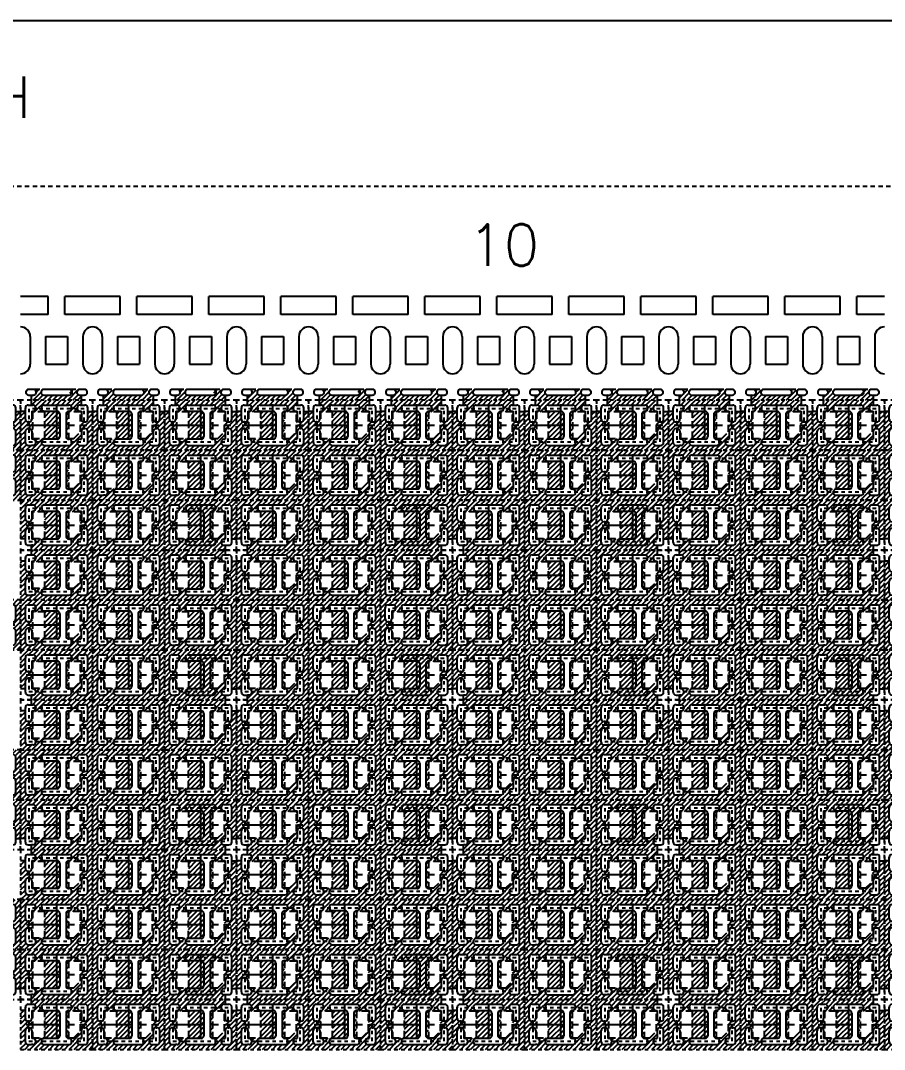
# Model space of a CAD drawing. Extents: x -1061 to -782, y -21 to 162.
# Drawn here: x -1039.32 to -1014.27, y 116.24 to 146.06 of the extents above; entities that cross this region are included whole.
import ezdxf

# ---------------------------------------------------------------- set-up
doc = ezdxf.new("R2010")
doc.units = 0
doc.header["$LTSCALE"] = 0.5
for name, pattern in [('CENTER', [2, 1.25, -0.25, 0.25, -0.25]), ('HIDDEN', [0.375, 0.25, -0.125]), ('HIDDEN2', [0.1875, 0.125, -0.0625])]:
    doc.linetypes.add(name, pattern=pattern)
for name, color, linetype in [('B', 5, 'Continuous'), ('C', 1, 'CENTER'), ('H', 4, 'HIDDEN'), ('hatch', 7, 'CENTER'), ('HATCH O-L', 7, 'HIDDEN2'), ('HITACHI', 40, 'HIDDEN'), ('NOTES', 7, 'Continuous'), ('PACKAGE OL', 51, 'HIDDEN2'), ('圖', 7, 'Continuous')]:
    doc.layers.add(name, color=color, linetype=linetype)
doc.styles.get("Standard").update_dxf_attribs({"font": 'ROMANS.SHX'})

# ---------------------------------------------------------------- blocks, each defined once
blk = doc.blocks.new('DFN1006-2L HOR BAR')
at = {"layer": 'hatch'}
h = blk.add_hatch(dxfattribs=at)
h.set_pattern_fill('ANSI31', color=256, scale=0.02)
h.set_pattern_definition([(45, (24.7912, 6.36839), (-0.04490128, 0.04490128), [])])
edge = h.paths.add_edge_path()
edge.add_line((1.042, -0.292), (0.913, -0.292))
edge.add_arc((0.877, -0.327), 0.05, -8.6269, 44.427, ccw=False)
edge.add_arc((0.877, -0.342), 0.05, -90, 8.6269, ccw=False)
edge.add_line((0.877, -0.392), (0.427, -0.392))
edge.add_arc((0.427, -0.342), 0.05, 171.3731, 270, ccw=False)
edge.add_arc((0.427, -0.327), 0.05, 135.573, 188.6269, ccw=False)
edge.add_line((0.392, -0.292), (0.263, -0.292))
edge.add_arc((0.227, -0.327), 0.05, -90, 44.427, ccw=False)
edge.add_line((0.227, -0.377), (0.2, -0.377))
edge.add_line((0.2, -0.377), (0.2, -0.477))
edge.add_line((0.2, -0.477), (1.105, -0.477))
edge.add_line((1.105, -0.477), (1.105, -0.392))
edge.add_line((1.105, -0.392), (1.077, -0.392))
edge.add_arc((1.077, -0.342), 0.05, 171.3731, 270, ccw=False)
edge.add_arc((1.077, -0.327), 0.05, 135.573, 188.6269, ccw=False)
at = {"layer": 'B'}
for p, q in [((0.5, 1.401), (0, 1.401)), ((0.5, 1.077), (0.5, 1.401)), ((1.305, 1.401), (0.805, 1.401)), ((0.805, 1.077), (0.805, 1.401)), ((0.5, 1.077), (0, 1.077)), ((1.305, 1.077), (0.805, 1.077)), ((0.175, 0.676), (0.175, 0.176)), ((0.452, 0.676), (0.852, 0.676)), ((0.452, 0.676), (0.452, 0.176)), ((0.852, 0.676), (0.852, 0.176)), ((1.13, 0.676), (1.13, 0.176)), ((0.452, 0.176), (0.852, 0.176)), ((0.1, -0.327), (0.1, -0.327)), ((0.277, -0.327), (0.277, -0.327)), ((0.377, -0.327), (0.377, -0.327)), ((1.027, -0.327), (1.027, -0.327))]:
    blk.add_line(p, q, dxfattribs=at)
for points in [[(0.152, -0.277), (0.227, -0.277, -0.414214), (0.277, -0.327), (0.277, -0.342, -0.414214), (0.227, -0.392), (0.152, -0.392, -0.414214), (0.102, -0.342), (0.102, -0.327, -0.414214)], [(0.877, -0.277, -0.414214), (0.927, -0.327), (0.927, -0.327), (0.927, -0.342, -0.414214), (0.877, -0.392), (0.427, -0.392, -0.414214), (0.377, -0.342), (0.377, -0.327, -0.414214), (0.427, -0.277)]]:
    blk.add_lwpolyline(points, format="xyb", close=True, dxfattribs=at)
blk.add_lwpolyline([(1.152, -0.277, -0.414214), (1.202, -0.327), (1.202, -0.342, -0.414214), (1.152, -0.392), (1.077, -0.392, -0.414214), (1.027, -0.342), (1.027, -0.327, -0.414214), (1.077, -0.277), (1.155, -0.277)], format="xyb", dxfattribs=at)
for centre, start, end in [((0, 0.676), 0, 90), ((1.305, 0.676), 90, 180), ((0, 0.176), 270, 0), ((1.305, 0.176), 180, 270)]:
    blk.add_arc(centre, 0.175, start, end, dxfattribs=at)
at = {"layer": 'H'}
for p, q in [((0.227, -0.277), (0.427, -0.277)), ((0.877, -0.277), (1.077, -0.277)), ((1.205, -0.327), (1.205, -0.327)), ((0.2, -0.479), (0.2, -0.392)), ((1.105, -0.479), (1.105, -0.392))]:
    blk.add_line(p, q, dxfattribs=at)
blk = doc.blocks.new('DFN1006-2L PACKAGE')
at = {"layer": 'hatch'}
h = blk.add_hatch(dxfattribs=at)
h.set_pattern_fill('ANSI31', color=256, scale=0.02)
h.set_pattern_definition([(45, (528.53349, -41.65396), (-0.0449012806, 0.0449012806), [])])
h.paths.add_polyline_path([(1.205, 0.102), (-0.1, 0.102), (-0.1, -0.803), (1.205, -0.803)])
h.paths.add_polyline_path([(0.037, -0.411), (0.053, -0.411, -0.414214), (0.103, -0.461), (0.103, -0.605), (0.127, -0.605, -0.414214), (0.177, -0.655), (0.177, -0.666, -0.414214), (0.127, -0.716), (0.1, -0.716), (0.037, -0.716, -0.414214), (-0.013, -0.666), (-0.013, -0.461, -0.414214)], flags=16)
h.paths.add_polyline_path([(-0.013, -0.241), (-0.013, -0.036, -0.414214), (0.037, 0.014), (0.127, 0.014, -0.414214), (0.177, -0.036), (0.177, -0.047, -0.414214), (0.127, -0.097), (0.103, -0.097), (0.103, -0.241, -0.414214), (0.053, -0.291), (0.037, -0.291, -0.414214)], flags=16)
h.paths.add_polyline_path([(0.117, -0.111), (0.337, -0.111), (0.337, -0.591), (0.117, -0.591)], flags=16)
h.paths.add_polyline_path([(0.327, -0.605), (0.561, -0.605, 0.414214), (0.611, -0.555), (0.611, -0.147, 0.414214), (0.561, -0.097), (0.327, -0.097, -0.414214), (0.277, -0.047), (0.277, -0.036, -0.414214), (0.327, 0.014), (0.777, 0.014, -0.414214), (0.827, -0.036), (0.827, -0.047, -0.414214), (0.777, -0.097), (0.774, -0.097, 0.414214), (0.724, -0.147), (0.724, -0.555, 0.423299), (0.776, -0.605, -0.423025), (0.827, -0.655), (0.827, -0.666, -0.414214), (0.777, -0.716), (0.327, -0.716, -0.414214), (0.277, -0.666), (0.277, -0.655, -0.414214)], flags=16)
h.paths.add_polyline_path([(0.767, -0.111), (0.987, -0.111), (0.987, -0.471), (0.867, -0.591), (0.767, -0.591)], flags=16)
h.paths.add_polyline_path([(0.977, -0.605), (1.001, -0.605), (1.001, -0.461, -0.414214), (1.051, -0.411), (1.067, -0.411, -0.414214), (1.117, -0.461), (1.117, -0.666, -0.414214), (1.067, -0.716), (1.005, -0.716), (0.977, -0.716, -0.414214), (0.927, -0.666), (0.927, -0.655, -0.414214)], flags=16)
h.paths.add_polyline_path([(0.927, -0.047), (0.927, -0.036, -0.414214), (0.977, 0.014), (1.067, 0.014, -0.414214), (1.117, -0.036), (1.117, -0.241, -0.414214), (1.067, -0.291), (1.051, -0.291, -0.414214), (1.001, -0.241), (1.001, -0.097), (0.977, -0.097, -0.414214)], flags=16)
at = {"layer": 'B'}
for p, q in [((0.037, 0.014), (0.127, 0.014)), ((0.327, 0.014), (0.777, 0.014)), ((0.977, 0.014), (1.067, 0.014)), ((-0.013, -0.241), (-0.013, -0.036)), ((-0.013, -0.036), (-0.013, -0.05)), ((0.103, -0.097), (0.103, -0.241)), ((0.103, -0.097), (0.127, -0.097)), ((0.177, -0.036), (0.177, -0.047)), ((0.277, -0.036), (0.277, -0.047)), ((0.327, -0.097), (0.561, -0.097)), ((0.611, -0.147), (0.611, -0.555)), ((0.724, -0.147), (0.724, -0.555)), ((0.774, -0.097), (0.777, -0.097)), ((0.827, -0.036), (0.827, -0.047)), ((0.927, -0.036), (0.927, -0.047)), ((0.977, -0.097), (1.001, -0.097)), ((1.001, -0.097), (1.001, -0.241)), ((1.117, -0.241), (1.117, -0.036)), ((0.053, -0.291), (0.037, -0.291)), ((0.052, -0.291), (0.052, -0.291)), ((1.051, -0.291), (1.067, -0.291)), ((1.052, -0.291), (1.052, -0.291)), ((-0.013, -0.666), (-0.013, -0.461)), ((0.053, -0.411), (0.037, -0.411)), ((0.052, -0.411), (0.052, -0.411)), ((0.103, -0.461), (0.103, -0.605)), ((1.001, -0.461), (1.001, -0.605)), ((1.051, -0.411), (1.067, -0.411)), ((1.052, -0.411), (1.052, -0.411)), ((1.117, -0.666), (1.117, -0.461)), ((0.037, -0.716), (0.1, -0.716)), ((0.127, -0.716), (0.1, -0.716)), ((0.127, -0.605), (0.103, -0.605)), ((0.177, -0.655), (0.177, -0.666)), ((0.277, -0.655), (0.277, -0.666)), ((0.561, -0.605), (0.327, -0.605)), ((0.327, -0.716), (0.777, -0.716)), ((0.774, -0.605), (0.777, -0.605)), ((0.827, -0.655), (0.827, -0.666)), ((0.927, -0.655), (0.927, -0.666)), ((0.977, -0.605), (1.001, -0.605)), ((0.977, -0.716), (1.005, -0.716)), ((1.005, -0.716), (1.067, -0.716))]:
    blk.add_line(p, q, dxfattribs=at)
for centre, start, end in [((0.037, -0.036), 90, 180), ((0.127, -0.036), 0, 90), ((0.327, -0.036), 90, 180), ((0.777, -0.036), 0, 90), ((0.977, -0.036), 90, 180), ((1.067, -0.036), 0, 90), ((0.127, -0.047), 270, 0), ((0.327, -0.047), 180, 270), ((0.561, -0.147), 0, 90), ((0.774, -0.147), 90, 180), ((0.777, -0.047), 270, 0), ((0.977, -0.047), 180, 270), ((0.037, -0.241), 180, 270), ((0.053, -0.241), 270, 0), ((1.051, -0.241), 180, 270), ((1.067, -0.241), 270, 0), ((0.037, -0.461), 90, 180), ((0.053, -0.461), 0, 90), ((0.561, -0.555), 270, 0), ((0.774, -0.555), 180, 270), ((1.051, -0.461), 90, 180), ((1.067, -0.461), 0, 90), ((0.037, -0.666), 180, 270), ((0.127, -0.655), 0, 90), ((0.127, -0.666), 270, 0), ((0.327, -0.655), 90, 180), ((0.327, -0.666), 180, 270), ((0.777, -0.655), 0, 90), ((0.777, -0.666), 270, 0), ((0.977, -0.655), 90, 180), ((0.977, -0.666), 180, 270), ((1.067, -0.666), 270, 0)]:
    blk.add_arc(centre, 0.05, start, end, dxfattribs=at)
at = {"layer": 'C'}
for p, q in [((0.552, 0.029), (0.552, -0.731)), ((0.005, -0.351), (1.1, -0.351))]:
    blk.add_line(p, q, dxfattribs=at)
at = {"layer": 'H'}
for points in [[(0.337, -0.591), (0.337, -0.111), (0.117, -0.111), (0.117, -0.591)], [(0.867, -0.591), (0.987, -0.471), (0.987, -0.111), (0.767, -0.111), (0.767, -0.591)]]:
    blk.add_lwpolyline(points, close=True, dxfattribs=at)
at = {"layer": 'HATCH O-L'}
blk.add_lwpolyline([(-0.1, 0.102), (-0.1, -0.803), (1.205, -0.803), (1.205, 0.102), (-0.1, 0.102)], dxfattribs=at)
at = {"layer": 'PACKAGE OL'}
blk.add_lwpolyline([(1.052, -0.651), (1.052, -0.051), (0.052, -0.051), (0.052, -0.651)], close=True, dxfattribs=at)
blk = doc.blocks.new('2 UPPER CROSS REF')
at = {"layer": 'hatch'}
h = blk.add_hatch(dxfattribs=at)
h.set_pattern_fill('ANSI31', color=256, scale=0.02)
h.set_pattern_definition([(45, (581.53627, -37.999183), (-0.0449012806, 0.0449012806), [])])
h.paths.add_polyline_path([(-0.375, 0.315), (-0.375, 0.304, -0.414214), (-0.425, 0.254), (-0.449, 0.254), (-0.449, 0.11, -0.414214), (-0.499, 0.06), (-0.515, 0.06, -0.414214), (-0.565, 0.11), (-0.565, 0.251), (-0.652, 0.251), (-0.652, -0.452), (0.652, -0.452), (0.652, 0.251), (0.565, 0.251), (0.565, 0.11, -0.414214), (0.515, 0.06), (0.499, 0.06, -0.414214), (0.449, 0.11), (0.449, 0.254), (0.425, 0.254, -0.414214), (0.375, 0.304), (0.375, 0.315, -0.414214), (0.425, 0.365), (0.452, 0.365), (0.452, 0.452), (-0.452, 0.452), (-0.452, 0.365), (-0.425, 0.365, -0.414214)])
h.paths.add_polyline_path([(-0.225, 0.365), (0.225, 0.365, -0.414214), (0.275, 0.315), (0.275, 0.304, -0.414214), (0.225, 0.254), (0.222, 0.254, 0.414214), (0.172, 0.204), (0.172, -0.204, 0.423299), (0.224, -0.254, -0.423025), (0.275, -0.304), (0.275, -0.315, -0.414214), (0.225, -0.365), (-0.225, -0.365, -0.414214), (-0.275, -0.315), (-0.275, -0.304, -0.414214), (-0.225, -0.254), (0.009, -0.254, 0.414214), (0.059, -0.204), (0.059, 0.204, 0.414214), (0.009, 0.254), (-0.225, 0.254, -0.414214), (-0.275, 0.304), (-0.275, 0.315, -0.414214)], flags=16)
h.paths.add_polyline_path([(-0.215, 0.24), (-0.215, -0.24), (-0.435, -0.24), (-0.435, 0.24)], flags=16)
h.paths.add_polyline_path([(-0.449, -0.11), (-0.449, -0.254), (-0.425, -0.254, -0.414214), (-0.375, -0.304), (-0.375, -0.315, -0.414214), (-0.425, -0.365), (-0.452, -0.365), (-0.515, -0.365, -0.414214), (-0.565, -0.315), (-0.565, -0.11, -0.414214), (-0.515, -0.06), (-0.499, -0.06, -0.414214)], flags=16)
h.paths.add_polyline_path([(0.215, 0.24), (0.435, 0.24), (0.435, -0.12), (0.315, -0.24), (0.215, -0.24)], flags=16)
h.paths.add_polyline_path([(0.499, -0.06), (0.515, -0.06, -0.414214), (0.565, -0.11), (0.565, -0.315, -0.414214), (0.515, -0.365), (0.452, -0.365), (0.425, -0.365, -0.414214), (0.375, -0.315), (0.375, -0.304, -0.414214), (0.425, -0.254), (0.449, -0.254), (0.449, -0.11, -0.414214)], flags=16)
at = {"layer": 'B'}
for p, q in [((-0.565, 0.11), (-0.565, 0.315)), ((-0.565, 0.315), (-0.565, 0.301)), ((-0.515, 0.365), (-0.425, 0.365)), ((-0.449, 0.254), (-0.449, 0.11)), ((-0.449, 0.254), (-0.425, 0.254)), ((-0.375, 0.315), (-0.375, 0.304)), ((-0.275, 0.315), (-0.275, 0.304)), ((-0.225, 0.365), (0.225, 0.365)), ((-0.225, 0.254), (0.009, 0.254)), ((0.059, 0.204), (0.059, -0.204)), ((0.172, 0.204), (0.172, -0.204)), ((0.222, 0.254), (0.225, 0.254)), ((0.275, 0.315), (0.275, 0.304)), ((0.375, 0.315), (0.375, 0.304)), ((0.425, 0.365), (0.515, 0.365)), ((0.425, 0.254), (0.449, 0.254)), ((0.449, 0.254), (0.449, 0.11)), ((0.565, 0.11), (0.565, 0.315)), ((-0.499, 0.06), (-0.515, 0.06)), ((-0.5, 0.06), (-0.5, 0.06)), ((0.499, 0.06), (0.515, 0.06)), ((0.5, 0.06), (0.5, 0.06)), ((-0.565, -0.315), (-0.565, -0.11)), ((-0.499, -0.06), (-0.515, -0.06)), ((-0.5, -0.06), (-0.5, -0.06)), ((-0.449, -0.11), (-0.449, -0.254)), ((0.449, -0.11), (0.449, -0.254)), ((0.499, -0.06), (0.515, -0.06)), ((0.5, -0.06), (0.5, -0.06)), ((0.565, -0.315), (0.565, -0.11)), ((-0.515, -0.365), (-0.452, -0.365)), ((-0.425, -0.365), (-0.452, -0.365)), ((-0.425, -0.254), (-0.449, -0.254)), ((-0.375, -0.304), (-0.375, -0.315)), ((-0.275, -0.304), (-0.275, -0.315)), ((0.009, -0.254), (-0.225, -0.254)), ((-0.225, -0.365), (0.225, -0.365)), ((0.222, -0.254), (0.225, -0.254)), ((0.275, -0.304), (0.275, -0.315)), ((0.375, -0.304), (0.375, -0.315)), ((0.425, -0.254), (0.449, -0.254)), ((0.425, -0.365), (0.452, -0.365)), ((0.452, -0.365), (0.515, -0.365))]:
    blk.add_line(p, q, dxfattribs=at)
for centre, start, end in [((-0.515, 0.315), 90, 180), ((-0.425, 0.315), 0, 90), ((-0.425, 0.304), 270, 0), ((-0.225, 0.315), 90, 180), ((-0.225, 0.304), 180, 270), ((0.009, 0.204), 0, 90), ((0.222, 0.204), 90, 180), ((0.225, 0.315), 0, 90), ((0.225, 0.304), 270, 0), ((0.425, 0.315), 90, 180), ((0.425, 0.304), 180, 270), ((0.515, 0.315), 0, 90), ((-0.515, 0.11), 180, 270), ((-0.499, 0.11), 270, 0), ((0.499, 0.11), 180, 270), ((0.515, 0.11), 270, 0), ((-0.515, -0.11), 90, 180), ((-0.499, -0.11), 0, 90), ((0.499, -0.11), 90, 180), ((0.515, -0.11), 0, 90), ((-0.515, -0.315), 180, 270), ((-0.425, -0.304), 0, 90), ((-0.425, -0.315), 270, 0), ((-0.225, -0.304), 90, 180), ((-0.225, -0.315), 180, 270), ((0.009, -0.204), 270, 0), ((0.222, -0.204), 180, 270), ((0.225, -0.304), 0, 90), ((0.225, -0.315), 270, 0), ((0.425, -0.304), 90, 180), ((0.425, -0.315), 180, 270), ((0.515, -0.315), 270, 0)]:
    blk.add_arc(centre, 0.05, start, end, dxfattribs=at)
at = {"layer": 'C'}
for p, q in [((0, 0.38), (0, -0.38)), ((-0.548, 0), (0.548, 0))]:
    blk.add_line(p, q, dxfattribs=at)
at = {"layer": 'H', "color": 6}
for p, q in [((-0.452, 0.365), (-0.452, 0.452)), ((0.452, 0.365), (0.452, 0.452)), ((-0.565, 0.251), (-0.652, 0.251)), ((0.565, 0.251), (0.652, 0.251))]:
    blk.add_line(p, q, dxfattribs=at)
at = {"layer": 'H'}
for points in [[(-0.215, -0.24), (-0.215, 0.24), (-0.435, 0.24), (-0.435, -0.24)], [(0.315, -0.24), (0.435, -0.12), (0.435, 0.24), (0.215, 0.24), (0.215, -0.24)]]:
    blk.add_lwpolyline(points, close=True, dxfattribs=at)
at = {"layer": 'HATCH O-L'}
blk.add_lwpolyline([(-0.652, 0.452), (-0.652, -0.452), (0.652, -0.452), (0.652, 0.452), (-0.652, 0.452)], dxfattribs=at)
at = {"layer": 'PACKAGE OL'}
blk.add_lwpolyline([(0.5, -0.3), (0.5, 0.3), (-0.5, 0.3), (-0.5, -0.3)], close=True, dxfattribs=at)
blk = doc.blocks.new('LOWER CROSS REF')
at = {"layer": 'hatch'}
h = blk.add_hatch(dxfattribs=at)
h.set_pattern_fill('ANSI31', color=256, scale=0.02)
h.set_pattern_definition([(45, (581.53627, -39.14559), (-0.0449012806, 0.0449012806), [])])
h.paths.add_polyline_path([(0.652, -0.452), (0.652, 0.452), (-0.652, 0.452), (-0.652, -0.251), (-0.565, -0.251), (-0.565, -0.11, -0.414214), (-0.515, -0.06), (-0.499, -0.06, -0.414214), (-0.449, -0.11), (-0.449, -0.254), (-0.425, -0.254, -0.414214), (-0.375, -0.304), (-0.375, -0.315, -0.414214), (-0.425, -0.365), (-0.452, -0.365), (-0.452, -0.452)])
h.paths.add_polyline_path([(-0.275, -0.315), (-0.275, -0.304, -0.414214), (-0.225, -0.254), (0.009, -0.254, 0.414214), (0.059, -0.204), (0.059, 0.204, 0.414214), (0.009, 0.254), (-0.225, 0.254, -0.414214), (-0.275, 0.304), (-0.275, 0.315, -0.414214), (-0.225, 0.365), (0.225, 0.365, -0.414214), (0.275, 0.315), (0.275, 0.304, -0.414214), (0.225, 0.254), (0.222, 0.254, 0.414214), (0.172, 0.204), (0.172, -0.204, 0.414214), (0.222, -0.254), (0.225, -0.254, -0.414214), (0.275, -0.304), (0.275, -0.315, -0.414214), (0.225, -0.365), (-0.225, -0.365, -0.414214)], flags=16)
h.paths.add_polyline_path([(-0.435, -0.24), (-0.435, 0.24), (-0.215, 0.24), (-0.215, -0.24)], flags=16)
h.paths.add_polyline_path([(-0.499, 0.06), (-0.515, 0.06, -0.414214), (-0.565, 0.11), (-0.565, 0.315, -0.414214), (-0.515, 0.365), (-0.425, 0.365, -0.414214), (-0.375, 0.315), (-0.375, 0.304, -0.414214), (-0.425, 0.254), (-0.449, 0.254), (-0.449, 0.11, -0.414214)], flags=16)
h.paths.add_polyline_path([(0.215, -0.24), (0.215, 0.24), (0.435, 0.24), (0.435, -0.12), (0.315, -0.24)], flags=16)
h.paths.add_polyline_path([(0.375, -0.315), (0.375, -0.304, -0.414214), (0.425, -0.254), (0.449, -0.254), (0.449, -0.11, -0.414214), (0.499, -0.06), (0.515, -0.06, -0.414214), (0.565, -0.11), (0.565, -0.315, -0.414214), (0.515, -0.365), (0.452, -0.365), (0.425, -0.365, -0.414214)], flags=16)
h.paths.add_polyline_path([(0.449, 0.11), (0.449, 0.254), (0.425, 0.254, -0.414214), (0.375, 0.304), (0.375, 0.315, -0.414214), (0.425, 0.365), (0.515, 0.365, -0.414214), (0.565, 0.315), (0.565, 0.11, -0.414214), (0.515, 0.06), (0.499, 0.06, -0.414214)], flags=16)
at = {"layer": 'B'}
for p, q in [((-0.565, 0.11), (-0.565, 0.315)), ((-0.565, 0.315), (-0.565, 0.301)), ((-0.515, 0.365), (-0.425, 0.365)), ((-0.449, 0.254), (-0.449, 0.11)), ((-0.449, 0.254), (-0.425, 0.254)), ((-0.375, 0.315), (-0.375, 0.304)), ((-0.275, 0.315), (-0.275, 0.304)), ((-0.225, 0.365), (0.225, 0.365)), ((-0.225, 0.254), (0.009, 0.254)), ((0.059, 0.204), (0.059, -0.204)), ((0.172, 0.204), (0.172, -0.204)), ((0.222, 0.254), (0.225, 0.254)), ((0.275, 0.315), (0.275, 0.304)), ((0.375, 0.315), (0.375, 0.304)), ((0.425, 0.365), (0.515, 0.365)), ((0.425, 0.254), (0.449, 0.254)), ((0.449, 0.254), (0.449, 0.11)), ((0.565, 0.11), (0.565, 0.315)), ((-0.499, 0.06), (-0.515, 0.06)), ((-0.5, 0.06), (-0.5, 0.06)), ((0.499, 0.06), (0.515, 0.06)), ((0.5, 0.06), (0.5, 0.06)), ((-0.565, -0.315), (-0.565, -0.11)), ((-0.499, -0.06), (-0.515, -0.06)), ((-0.5, -0.06), (-0.5, -0.06)), ((-0.449, -0.11), (-0.449, -0.254)), ((0.449, -0.11), (0.449, -0.254)), ((0.499, -0.06), (0.515, -0.06)), ((0.5, -0.06), (0.5, -0.06)), ((0.565, -0.315), (0.565, -0.11)), ((-0.515, -0.365), (-0.452, -0.365)), ((-0.425, -0.365), (-0.452, -0.365)), ((-0.425, -0.254), (-0.449, -0.254)), ((-0.375, -0.304), (-0.375, -0.315)), ((-0.275, -0.304), (-0.275, -0.315)), ((0.009, -0.254), (-0.225, -0.254)), ((-0.225, -0.365), (0.225, -0.365)), ((0.222, -0.254), (0.225, -0.254)), ((0.275, -0.304), (0.275, -0.315)), ((0.375, -0.304), (0.375, -0.315)), ((0.425, -0.254), (0.449, -0.254)), ((0.425, -0.365), (0.452, -0.365)), ((0.452, -0.365), (0.515, -0.365))]:
    blk.add_line(p, q, dxfattribs=at)
for centre, start, end in [((-0.515, 0.315), 90, 180), ((-0.425, 0.315), 0, 90), ((-0.425, 0.304), 270, 0), ((-0.225, 0.315), 90, 180), ((-0.225, 0.304), 180, 270), ((0.009, 0.204), 0, 90), ((0.222, 0.204), 90, 180), ((0.225, 0.315), 0, 90), ((0.225, 0.304), 270, 0), ((0.425, 0.315), 90, 180), ((0.425, 0.304), 180, 270), ((0.515, 0.315), 0, 90), ((-0.515, 0.11), 180, 270), ((-0.499, 0.11), 270, 0), ((0.499, 0.11), 180, 270), ((0.515, 0.11), 270, 0), ((-0.515, -0.11), 90, 180), ((-0.499, -0.11), 0, 90), ((0.499, -0.11), 90, 180), ((0.515, -0.11), 0, 90), ((-0.515, -0.315), 180, 270), ((-0.425, -0.304), 0, 90), ((-0.425, -0.315), 270, 0), ((-0.225, -0.304), 90, 180), ((-0.225, -0.315), 180, 270), ((0.009, -0.204), 270, 0), ((0.222, -0.204), 180, 270), ((0.225, -0.304), 0, 90), ((0.225, -0.315), 270, 0), ((0.425, -0.304), 90, 180), ((0.425, -0.315), 180, 270), ((0.515, -0.315), 270, 0)]:
    blk.add_arc(centre, 0.05, start, end, dxfattribs=at)
at = {"layer": 'C'}
for p, q in [((0, 0.38), (0, -0.38)), ((-0.548, 0), (0.548, 0))]:
    blk.add_line(p, q, dxfattribs=at)
at = {"layer": 'H', "color": 6}
for p, q in [((-0.565, -0.251), (-0.652, -0.251)), ((-0.452, -0.452), (-0.452, -0.365))]:
    blk.add_line(p, q, dxfattribs=at)
at = {"layer": 'H'}
for points in [[(-0.215, -0.24), (-0.215, 0.24), (-0.435, 0.24), (-0.435, -0.24)], [(0.315, -0.24), (0.435, -0.12), (0.435, 0.24), (0.215, 0.24), (0.215, -0.24)]]:
    blk.add_lwpolyline(points, close=True, dxfattribs=at)
at = {"layer": 'HATCH O-L'}
blk.add_lwpolyline([(-0.652, 0.452), (-0.652, -0.452), (0.652, -0.452), (0.652, 0.452), (-0.652, 0.452)], dxfattribs=at)
at = {"layer": 'PACKAGE OL'}
blk.add_lwpolyline([(0.5, -0.3), (0.5, 0.3), (-0.5, 0.3), (-0.5, -0.3)], close=True, dxfattribs=at)
blk = doc.blocks.new('UPPER LEFT CROSS')
at = {"layer": 'hatch'}
h = blk.add_hatch(dxfattribs=at)
h.set_pattern_fill('ANSI31', color=256, scale=0.02)
h.set_pattern_definition([(45, (581.53627, -40.20884), (-0.0449012806, 0.0449012806), [])])
h.paths.add_polyline_path([(-0.452, 0.452), (-0.452, 0.365), (-0.425, 0.365, -0.414214), (-0.375, 0.315), (-0.375, 0.304, -0.414214), (-0.425, 0.254), (-0.449, 0.254), (-0.449, 0.11, -0.414214), (-0.499, 0.06), (-0.515, 0.06, -0.414214), (-0.565, 0.11), (-0.565, 0.251), (-0.652, 0.251), (-0.652, -0.452), (0.652, -0.452), (0.652, 0.452)])
h.paths.add_polyline_path([(-0.225, 0.365), (0.225, 0.365, -0.414214), (0.275, 0.315), (0.275, 0.304, -0.414214), (0.225, 0.254), (0.222, 0.254, 0.414214), (0.172, 0.204), (0.172, -0.204, 0.423299), (0.224, -0.254, -0.423025), (0.275, -0.304), (0.275, -0.315, -0.414214), (0.225, -0.365), (-0.225, -0.365, -0.414214), (-0.275, -0.315), (-0.275, -0.304, -0.414214), (-0.225, -0.254), (0.009, -0.254, 0.414214), (0.059, -0.204), (0.059, 0.204, 0.414214), (0.009, 0.254), (-0.225, 0.254, -0.414214), (-0.275, 0.304), (-0.275, 0.315, -0.414214)], flags=16)
h.paths.add_polyline_path([(-0.215, 0.24), (-0.215, -0.24), (-0.435, -0.24), (-0.435, 0.24)], flags=16)
h.paths.add_polyline_path([(-0.449, -0.11), (-0.449, -0.254), (-0.425, -0.254, -0.414214), (-0.375, -0.304), (-0.375, -0.315, -0.414214), (-0.425, -0.365), (-0.452, -0.365), (-0.515, -0.365, -0.414214), (-0.565, -0.315), (-0.565, -0.11, -0.414214), (-0.515, -0.06), (-0.499, -0.06, -0.414214)], flags=16)
h.paths.add_polyline_path([(0.215, 0.24), (0.435, 0.24), (0.435, -0.12), (0.315, -0.24), (0.215, -0.24)], flags=16)
h.paths.add_polyline_path([(0.425, 0.365), (0.515, 0.365, -0.414214), (0.565, 0.315), (0.565, 0.11, -0.414214), (0.515, 0.06), (0.499, 0.06, -0.414214), (0.449, 0.11), (0.449, 0.254), (0.425, 0.254, -0.414214), (0.375, 0.304), (0.375, 0.315, -0.414214)], flags=16)
h.paths.add_polyline_path([(0.499, -0.06), (0.515, -0.06, -0.414214), (0.565, -0.11), (0.565, -0.315, -0.414214), (0.515, -0.365), (0.452, -0.365), (0.425, -0.365, -0.414214), (0.375, -0.315), (0.375, -0.304, -0.414214), (0.425, -0.254), (0.449, -0.254), (0.449, -0.11, -0.414214)], flags=16)
at = {"layer": 'B'}
for p, q in [((-0.565, 0.11), (-0.565, 0.315)), ((-0.565, 0.315), (-0.565, 0.301)), ((-0.515, 0.365), (-0.425, 0.365)), ((-0.449, 0.254), (-0.449, 0.11)), ((-0.449, 0.254), (-0.425, 0.254)), ((-0.375, 0.315), (-0.375, 0.304)), ((-0.275, 0.315), (-0.275, 0.304)), ((-0.225, 0.365), (0.225, 0.365)), ((-0.225, 0.254), (0.009, 0.254)), ((0.059, 0.204), (0.059, -0.204)), ((0.172, 0.204), (0.172, -0.204)), ((0.222, 0.254), (0.225, 0.254)), ((0.275, 0.315), (0.275, 0.304)), ((0.375, 0.315), (0.375, 0.304)), ((0.425, 0.365), (0.515, 0.365)), ((0.425, 0.254), (0.449, 0.254)), ((0.449, 0.254), (0.449, 0.11)), ((0.565, 0.11), (0.565, 0.315)), ((-0.499, 0.06), (-0.515, 0.06)), ((-0.5, 0.06), (-0.5, 0.06)), ((0.499, 0.06), (0.515, 0.06)), ((0.5, 0.06), (0.5, 0.06)), ((-0.565, -0.315), (-0.565, -0.11)), ((-0.499, -0.06), (-0.515, -0.06)), ((-0.5, -0.06), (-0.5, -0.06)), ((-0.449, -0.11), (-0.449, -0.254)), ((0.449, -0.11), (0.449, -0.254)), ((0.499, -0.06), (0.515, -0.06)), ((0.5, -0.06), (0.5, -0.06)), ((0.565, -0.315), (0.565, -0.11)), ((-0.515, -0.365), (-0.452, -0.365)), ((-0.425, -0.365), (-0.452, -0.365)), ((-0.425, -0.254), (-0.449, -0.254)), ((-0.375, -0.304), (-0.375, -0.315)), ((-0.275, -0.304), (-0.275, -0.315)), ((0.009, -0.254), (-0.225, -0.254)), ((-0.225, -0.365), (0.225, -0.365)), ((0.222, -0.254), (0.225, -0.254)), ((0.275, -0.304), (0.275, -0.315)), ((0.375, -0.304), (0.375, -0.315)), ((0.425, -0.254), (0.449, -0.254)), ((0.425, -0.365), (0.452, -0.365)), ((0.452, -0.365), (0.515, -0.365))]:
    blk.add_line(p, q, dxfattribs=at)
for centre, start, end in [((-0.515, 0.315), 90, 180), ((-0.425, 0.315), 0, 90), ((-0.425, 0.304), 270, 0), ((-0.225, 0.315), 90, 180), ((-0.225, 0.304), 180, 270), ((0.009, 0.204), 0, 90), ((0.222, 0.204), 90, 180), ((0.225, 0.315), 0, 90), ((0.225, 0.304), 270, 0), ((0.425, 0.315), 90, 180), ((0.425, 0.304), 180, 270), ((0.515, 0.315), 0, 90), ((-0.515, 0.11), 180, 270), ((-0.499, 0.11), 270, 0), ((0.499, 0.11), 180, 270), ((0.515, 0.11), 270, 0), ((-0.515, -0.11), 90, 180), ((-0.499, -0.11), 0, 90), ((0.499, -0.11), 90, 180), ((0.515, -0.11), 0, 90), ((-0.515, -0.315), 180, 270), ((-0.425, -0.304), 0, 90), ((-0.425, -0.315), 270, 0), ((-0.225, -0.304), 90, 180), ((-0.225, -0.315), 180, 270), ((0.009, -0.204), 270, 0), ((0.222, -0.204), 180, 270), ((0.225, -0.304), 0, 90), ((0.225, -0.315), 270, 0), ((0.425, -0.304), 90, 180), ((0.425, -0.315), 180, 270), ((0.515, -0.315), 270, 0)]:
    blk.add_arc(centre, 0.05, start, end, dxfattribs=at)
at = {"layer": 'C'}
for p, q in [((0, 0.38), (0, -0.38)), ((-0.548, 0), (0.548, 0))]:
    blk.add_line(p, q, dxfattribs=at)
at = {"layer": 'H', "color": 6}
for p, q in [((-0.452, 0.365), (-0.452, 0.452)), ((-0.565, 0.251), (-0.652, 0.251))]:
    blk.add_line(p, q, dxfattribs=at)
at = {"layer": 'H'}
for points in [[(-0.215, -0.24), (-0.215, 0.24), (-0.435, 0.24), (-0.435, -0.24)], [(0.315, -0.24), (0.435, -0.12), (0.435, 0.24), (0.215, 0.24), (0.215, -0.24)]]:
    blk.add_lwpolyline(points, close=True, dxfattribs=at)
at = {"layer": 'HATCH O-L'}
blk.add_lwpolyline([(-0.652, 0.452), (-0.652, -0.452), (0.652, -0.452), (0.652, 0.452), (-0.652, 0.452)], dxfattribs=at)
at = {"layer": 'PACKAGE OL'}
blk.add_lwpolyline([(0.5, -0.3), (0.5, 0.3), (-0.5, 0.3), (-0.5, -0.3)], close=True, dxfattribs=at)
blk = doc.blocks.new('LOWER LEFT CROSS')
at = {"layer": 'hatch'}
h = blk.add_hatch(dxfattribs=at)
h.set_pattern_fill('ANSI31', color=256, scale=0.02)
h.set_pattern_definition([(45, (581.53627, -39.15142), (-0.0449012806, 0.0449012806), [])])
h.paths.add_polyline_path([(-0.215, -0.24), (-0.435, -0.24), (-0.435, 0.24), (-0.215, 0.24)], flags=16)
h.paths.add_polyline_path([(0.215, 0.24), (0.435, 0.24), (0.435, -0.12), (0.315, -0.24), (0.215, -0.24)], flags=16)
h.paths.add_polyline_path([(-0.425, 0.254), (-0.449, 0.254), (-0.449, 0.11, -0.414214), (-0.499, 0.06), (-0.515, 0.06, -0.414214), (-0.565, 0.11), (-0.565, 0.315, -0.414214), (-0.515, 0.365), (-0.425, 0.365, -0.414214), (-0.375, 0.315), (-0.375, 0.304, -0.414214)], flags=16)
h.paths.add_polyline_path([(-0.449, -0.11), (-0.449, -0.254), (-0.425, -0.254, -0.414214), (-0.375, -0.304), (-0.375, -0.315, -0.414214), (-0.425, -0.365), (-0.452, -0.365), (-0.515, -0.365, -0.414214), (-0.565, -0.315), (-0.565, -0.11, -0.414214), (-0.515, -0.06), (-0.499, -0.06, -0.414214)], flags=16)
h.paths.add_polyline_path([(0.375, 0.304), (0.375, 0.315, -0.414214), (0.425, 0.365), (0.515, 0.365, -0.414214), (0.565, 0.315), (0.565, 0.11, -0.414214), (0.515, 0.06), (0.499, 0.06, -0.414214), (0.449, 0.11), (0.449, 0.254), (0.425, 0.254, -0.414214)], flags=16)
h.paths.add_polyline_path([(0.499, -0.06), (0.515, -0.06, -0.414214), (0.565, -0.11), (0.565, -0.315, -0.414214), (0.515, -0.365), (0.452, -0.365), (0.425, -0.365, -0.414214), (0.375, -0.315), (0.375, -0.304, -0.414214), (0.425, -0.254), (0.449, -0.254), (0.449, -0.11, -0.414214)], flags=16)
h.paths.add_polyline_path([(-0.652, 0.452), (-0.652, -0.452), (0.452, -0.452), (0.452, -0.365), (0.515, -0.365, 0.414214), (0.565, -0.315), (0.565, -0.251), (0.652, -0.251), (0.652, 0.452)])
at = {"layer": 'B'}
for p, q in [((-0.565, 0.11), (-0.565, 0.315)), ((-0.565, 0.315), (-0.565, 0.301)), ((-0.515, 0.365), (-0.425, 0.365)), ((-0.449, 0.254), (-0.449, 0.11)), ((-0.449, 0.254), (-0.425, 0.254)), ((-0.375, 0.315), (-0.375, 0.304)), ((-0.275, 0.315), (-0.275, 0.304)), ((-0.225, 0.365), (0.225, 0.365)), ((-0.225, 0.254), (0.009, 0.254)), ((0.059, 0.204), (0.059, -0.204)), ((0.172, 0.204), (0.172, -0.204)), ((0.222, 0.254), (0.225, 0.254)), ((0.275, 0.315), (0.275, 0.304)), ((0.375, 0.315), (0.375, 0.304)), ((0.425, 0.365), (0.515, 0.365)), ((0.425, 0.254), (0.449, 0.254)), ((0.449, 0.254), (0.449, 0.11)), ((0.565, 0.11), (0.565, 0.315)), ((-0.499, 0.06), (-0.515, 0.06)), ((-0.5, 0.06), (-0.5, 0.06)), ((0.499, 0.06), (0.515, 0.06)), ((0.5, 0.06), (0.5, 0.06)), ((-0.565, -0.315), (-0.565, -0.11)), ((-0.499, -0.06), (-0.515, -0.06)), ((-0.5, -0.06), (-0.5, -0.06)), ((-0.449, -0.11), (-0.449, -0.254)), ((0.449, -0.11), (0.449, -0.254)), ((0.499, -0.06), (0.515, -0.06)), ((0.5, -0.06), (0.5, -0.06)), ((0.565, -0.315), (0.565, -0.11)), ((-0.515, -0.365), (-0.452, -0.365)), ((-0.425, -0.365), (-0.452, -0.365)), ((-0.425, -0.254), (-0.449, -0.254)), ((-0.375, -0.304), (-0.375, -0.315)), ((-0.275, -0.304), (-0.275, -0.315)), ((0.009, -0.254), (-0.225, -0.254)), ((-0.225, -0.365), (0.225, -0.365)), ((0.222, -0.254), (0.225, -0.254)), ((0.275, -0.304), (0.275, -0.315)), ((0.375, -0.304), (0.375, -0.315)), ((0.425, -0.254), (0.449, -0.254)), ((0.425, -0.365), (0.452, -0.365)), ((0.452, -0.365), (0.515, -0.365))]:
    blk.add_line(p, q, dxfattribs=at)
for centre, start, end in [((-0.515, 0.315), 90, 180), ((-0.425, 0.315), 0, 90), ((-0.425, 0.304), 270, 0), ((-0.225, 0.315), 90, 180), ((-0.225, 0.304), 180, 270), ((0.009, 0.204), 0, 90), ((0.222, 0.204), 90, 180), ((0.225, 0.315), 0, 90), ((0.225, 0.304), 270, 0), ((0.425, 0.315), 90, 180), ((0.425, 0.304), 180, 270), ((0.515, 0.315), 0, 90), ((-0.515, 0.11), 180, 270), ((-0.499, 0.11), 270, 0), ((0.499, 0.11), 180, 270), ((0.515, 0.11), 270, 0), ((-0.515, -0.11), 90, 180), ((-0.499, -0.11), 0, 90), ((0.499, -0.11), 90, 180), ((0.515, -0.11), 0, 90), ((-0.515, -0.315), 180, 270), ((-0.425, -0.304), 0, 90), ((-0.425, -0.315), 270, 0), ((-0.225, -0.304), 90, 180), ((-0.225, -0.315), 180, 270), ((0.009, -0.204), 270, 0), ((0.222, -0.204), 180, 270), ((0.225, -0.304), 0, 90), ((0.225, -0.315), 270, 0), ((0.425, -0.304), 90, 180), ((0.425, -0.315), 180, 270), ((0.515, -0.315), 270, 0)]:
    blk.add_arc(centre, 0.05, start, end, dxfattribs=at)
at = {"layer": 'C'}
for p, q in [((0, 0.38), (0, -0.38)), ((-0.548, 0), (0.548, 0))]:
    blk.add_line(p, q, dxfattribs=at)
at = {"layer": 'H', "color": 6}
for p, q in [((0.452, -0.452), (0.452, -0.365)), ((0.565, -0.251), (0.652, -0.251))]:
    blk.add_line(p, q, dxfattribs=at)
at = {"layer": 'H'}
for points in [[(-0.215, -0.24), (-0.215, 0.24), (-0.435, 0.24), (-0.435, -0.24)], [(0.315, -0.24), (0.435, -0.12), (0.435, 0.24), (0.215, 0.24), (0.215, -0.24)]]:
    blk.add_lwpolyline(points, close=True, dxfattribs=at)
at = {"layer": 'HATCH O-L'}
blk.add_lwpolyline([(-0.652, 0.452), (-0.652, -0.452), (0.652, -0.452), (0.652, 0.452), (-0.652, 0.452)], dxfattribs=at)
at = {"layer": 'PACKAGE OL'}
blk.add_lwpolyline([(0.5, -0.3), (0.5, 0.3), (-0.5, 0.3), (-0.5, -0.3)], close=True, dxfattribs=at)
blk = doc.blocks.new('UPPER RIGHT CROSS')
at = {"layer": 'hatch'}
h = blk.add_hatch(dxfattribs=at)
h.set_pattern_fill('ANSI31', color=256, scale=0.02)
h.set_pattern_definition([(45, (579.97371, -40.20884), (-0.0449012806, 0.0449012806), [])])
h.paths.add_polyline_path([(-0.652, 0.452), (-0.652, -0.452), (0.652, -0.452), (0.652, 0.251), (0.565, 0.251), (0.565, 0.11, -0.414214), (0.515, 0.06), (0.499, 0.06, -0.414214), (0.449, 0.11), (0.449, 0.254), (0.425, 0.254, -0.414214), (0.375, 0.304), (0.375, 0.315, -0.414214), (0.425, 0.365), (0.452, 0.365), (0.452, 0.452)])
h.paths.add_polyline_path([(-0.375, 0.315), (-0.375, 0.304, -0.414214), (-0.425, 0.254), (-0.449, 0.254), (-0.449, 0.11, -0.414214), (-0.499, 0.06), (-0.515, 0.06, -0.414214), (-0.565, 0.11), (-0.565, 0.315, -0.414214), (-0.515, 0.365), (-0.425, 0.365, -0.414214)], flags=16)
h.paths.add_polyline_path([(-0.225, 0.365), (0.225, 0.365, -0.414214), (0.275, 0.315), (0.275, 0.304, -0.414214), (0.225, 0.254), (0.222, 0.254, 0.414214), (0.172, 0.204), (0.172, -0.204, 0.423299), (0.224, -0.254, -0.423025), (0.275, -0.304), (0.275, -0.315, -0.414214), (0.225, -0.365), (-0.225, -0.365, -0.414214), (-0.275, -0.315), (-0.275, -0.304, -0.414214), (-0.225, -0.254), (0.009, -0.254, 0.414214), (0.059, -0.204), (0.059, 0.204, 0.414214), (0.009, 0.254), (-0.225, 0.254, -0.414214), (-0.275, 0.304), (-0.275, 0.315, -0.414214)], flags=16)
h.paths.add_polyline_path([(-0.215, 0.24), (-0.215, -0.24), (-0.435, -0.24), (-0.435, 0.24)], flags=16)
h.paths.add_polyline_path([(-0.449, -0.11), (-0.449, -0.254), (-0.425, -0.254, -0.414214), (-0.375, -0.304), (-0.375, -0.315, -0.414214), (-0.425, -0.365), (-0.452, -0.365), (-0.515, -0.365, -0.414214), (-0.565, -0.315), (-0.565, -0.11, -0.414214), (-0.515, -0.06), (-0.499, -0.06, -0.414214)], flags=16)
h.paths.add_polyline_path([(0.215, 0.24), (0.435, 0.24), (0.435, -0.12), (0.315, -0.24), (0.215, -0.24)], flags=16)
h.paths.add_polyline_path([(0.499, -0.06), (0.515, -0.06, -0.414214), (0.565, -0.11), (0.565, -0.315, -0.414214), (0.515, -0.365), (0.452, -0.365), (0.425, -0.365, -0.414214), (0.375, -0.315), (0.375, -0.304, -0.414214), (0.425, -0.254), (0.449, -0.254), (0.449, -0.11, -0.414214)], flags=16)
at = {"layer": 'B'}
for p, q in [((-0.565, 0.11), (-0.565, 0.315)), ((-0.565, 0.315), (-0.565, 0.301)), ((-0.515, 0.365), (-0.425, 0.365)), ((-0.449, 0.254), (-0.449, 0.11)), ((-0.449, 0.254), (-0.425, 0.254)), ((-0.375, 0.315), (-0.375, 0.304)), ((-0.275, 0.315), (-0.275, 0.304)), ((-0.225, 0.365), (0.225, 0.365)), ((-0.225, 0.254), (0.009, 0.254)), ((0.059, 0.204), (0.059, -0.204)), ((0.172, 0.204), (0.172, -0.204)), ((0.222, 0.254), (0.225, 0.254)), ((0.275, 0.315), (0.275, 0.304)), ((0.375, 0.315), (0.375, 0.304)), ((0.425, 0.365), (0.515, 0.365)), ((0.425, 0.254), (0.449, 0.254)), ((0.449, 0.254), (0.449, 0.11)), ((0.565, 0.11), (0.565, 0.315)), ((-0.499, 0.06), (-0.515, 0.06)), ((-0.5, 0.06), (-0.5, 0.06)), ((0.499, 0.06), (0.515, 0.06)), ((0.5, 0.06), (0.5, 0.06)), ((-0.565, -0.315), (-0.565, -0.11)), ((-0.499, -0.06), (-0.515, -0.06)), ((-0.5, -0.06), (-0.5, -0.06)), ((-0.449, -0.11), (-0.449, -0.254)), ((0.449, -0.11), (0.449, -0.254)), ((0.499, -0.06), (0.515, -0.06)), ((0.5, -0.06), (0.5, -0.06)), ((0.565, -0.315), (0.565, -0.11)), ((-0.515, -0.365), (-0.452, -0.365)), ((-0.425, -0.365), (-0.452, -0.365)), ((-0.425, -0.254), (-0.449, -0.254)), ((-0.375, -0.304), (-0.375, -0.315)), ((-0.275, -0.304), (-0.275, -0.315)), ((0.009, -0.254), (-0.225, -0.254)), ((-0.225, -0.365), (0.225, -0.365)), ((0.222, -0.254), (0.225, -0.254)), ((0.275, -0.304), (0.275, -0.315)), ((0.375, -0.304), (0.375, -0.315)), ((0.425, -0.254), (0.449, -0.254)), ((0.425, -0.365), (0.452, -0.365)), ((0.452, -0.365), (0.515, -0.365))]:
    blk.add_line(p, q, dxfattribs=at)
for centre, start, end in [((-0.515, 0.315), 90, 180), ((-0.425, 0.315), 0, 90), ((-0.425, 0.304), 270, 0), ((-0.225, 0.315), 90, 180), ((-0.225, 0.304), 180, 270), ((0.009, 0.204), 0, 90), ((0.222, 0.204), 90, 180), ((0.225, 0.315), 0, 90), ((0.225, 0.304), 270, 0), ((0.425, 0.315), 90, 180), ((0.425, 0.304), 180, 270), ((0.515, 0.315), 0, 90), ((-0.515, 0.11), 180, 270), ((-0.499, 0.11), 270, 0), ((0.499, 0.11), 180, 270), ((0.515, 0.11), 270, 0), ((-0.515, -0.11), 90, 180), ((-0.499, -0.11), 0, 90), ((0.499, -0.11), 90, 180), ((0.515, -0.11), 0, 90), ((-0.515, -0.315), 180, 270), ((-0.425, -0.304), 0, 90), ((-0.425, -0.315), 270, 0), ((-0.225, -0.304), 90, 180), ((-0.225, -0.315), 180, 270), ((0.009, -0.204), 270, 0), ((0.222, -0.204), 180, 270), ((0.225, -0.304), 0, 90), ((0.225, -0.315), 270, 0), ((0.425, -0.304), 90, 180), ((0.425, -0.315), 180, 270), ((0.515, -0.315), 270, 0)]:
    blk.add_arc(centre, 0.05, start, end, dxfattribs=at)
at = {"layer": 'C'}
for p, q in [((0, 0.38), (0, -0.38)), ((-0.548, 0), (0.548, 0))]:
    blk.add_line(p, q, dxfattribs=at)
at = {"layer": 'H', "color": 6}
for p, q in [((0.452, 0.365), (0.452, 0.452)), ((0.565, 0.251), (0.652, 0.251))]:
    blk.add_line(p, q, dxfattribs=at)
at = {"layer": 'H'}
for points in [[(-0.215, -0.24), (-0.215, 0.24), (-0.435, 0.24), (-0.435, -0.24)], [(0.315, -0.24), (0.435, -0.12), (0.435, 0.24), (0.215, 0.24), (0.215, -0.24)]]:
    blk.add_lwpolyline(points, close=True, dxfattribs=at)
at = {"layer": 'HATCH O-L'}
blk.add_lwpolyline([(-0.652, 0.452), (-0.652, -0.452), (0.652, -0.452), (0.652, 0.452), (-0.652, 0.452)], dxfattribs=at)
at = {"layer": 'PACKAGE OL'}
blk.add_lwpolyline([(0.5, -0.3), (0.5, 0.3), (-0.5, 0.3), (-0.5, -0.3)], close=True, dxfattribs=at)

msp = doc.modelspace()

# ---------------------------------------------------------------- linework, layer by layer
at = {"layer": 'B'}
msp.add_line((-1058.69951, 146.06248), (-953.18067, 146.06248), dxfattribs=at)
at = {"layer": 'HITACHI'}
msp.add_line((-1060.12191, 141.26248), (-953.28819, 141.26248), dxfattribs=at)

# ---------------------------------------------------------------- block references
at = {"xscale": 1.6, "yscale": 1.6, "zscale": 1.6}
for p in [(-1039.32479, 135.82155), (-1037.23711, 135.82155), (-1035.14943, 135.82155), (-1033.06175, 135.82155), (-1030.97407, 135.82155), (-1028.88639, 135.82155), (-1026.79871, 135.82155), (-1024.71103, 135.82155), (-1022.62335, 135.82155), (-1020.53567, 135.82155), (-1018.44799, 135.82155), (-1016.36031, 135.82155)]:
    msp.add_blockref('DFN1006-2L HOR BAR', p, dxfattribs=at)
at = {"layer": 'hatch', "xscale": 1.6, "yscale": 1.6, "zscale": 1.6}
for name, p in [('2 UPPER CROSS REF', (-1040.36863, 134.33128)), ('2 UPPER CROSS REF', (-1038.28095, 134.33128)), ('2 UPPER CROSS REF', (-1036.19327, 134.33128)), ('2 UPPER CROSS REF', (-1034.10559, 134.33128)), ('2 UPPER CROSS REF', (-1032.01791, 134.33128)), ('2 UPPER CROSS REF', (-1029.93023, 134.33128)), ('2 UPPER CROSS REF', (-1027.84255, 134.33128)), ('2 UPPER CROSS REF', (-1025.75487, 134.33128)), ('2 UPPER CROSS REF', (-1023.66719, 134.33128)), ('2 UPPER CROSS REF', (-1021.57951, 134.33128)), ('2 UPPER CROSS REF', (-1019.49183, 134.33128)), ('2 UPPER CROSS REF', (-1017.40415, 134.33128)), ('2 UPPER CROSS REF', (-1015.31647, 134.33128)), ('2 UPPER CROSS REF', (-1013.22879, 134.33128)), ('LOWER CROSS REF', (-1038.28095, 131.43592)), ('LOWER LEFT CROSS', (-1034.10559, 131.43592)), ('LOWER CROSS REF', (-1032.01791, 131.43592)), ('LOWER LEFT CROSS', (-1027.84255, 131.43592)), ('LOWER CROSS REF', (-1025.75487, 131.43592)), ('LOWER LEFT CROSS', (-1021.57951, 131.43592)), ('LOWER CROSS REF', (-1019.49183, 131.43592)), ('LOWER LEFT CROSS', (-1015.31647, 131.43592)), ('LOWER CROSS REF', (-1013.22879, 131.43592)), ('UPPER LEFT CROSS', (-1038.28095, 129.98824)), ('UPPER RIGHT CROSS', (-1034.10559, 129.98824)), ('UPPER LEFT CROSS', (-1032.01791, 129.98824)), ('UPPER RIGHT CROSS', (-1027.84255, 129.98824)), ('UPPER LEFT CROSS', (-1025.75487, 129.98824)), ('UPPER RIGHT CROSS', (-1021.57951, 129.98824)), ('UPPER LEFT CROSS', (-1019.49183, 129.98824)), ('UPPER RIGHT CROSS', (-1015.31647, 129.98824)), ('UPPER LEFT CROSS', (-1013.22879, 129.98824)), ('LOWER CROSS REF', (-1038.28095, 127.09288)), ('LOWER LEFT CROSS', (-1034.10559, 127.09288)), ('LOWER CROSS REF', (-1032.01791, 127.09288)), ('LOWER LEFT CROSS', (-1027.84255, 127.09288)), ('LOWER CROSS REF', (-1025.75487, 127.09288)), ('LOWER LEFT CROSS', (-1021.57951, 127.09288)), ('LOWER CROSS REF', (-1019.49183, 127.09288)), ('LOWER LEFT CROSS', (-1015.31647, 127.09288)), ('LOWER CROSS REF', (-1013.22879, 127.09288)), ('UPPER LEFT CROSS', (-1038.28095, 125.6452)), ('UPPER RIGHT CROSS', (-1034.10559, 125.6452)), ('UPPER LEFT CROSS', (-1032.01791, 125.6452)), ('UPPER RIGHT CROSS', (-1027.84255, 125.6452)), ('UPPER LEFT CROSS', (-1025.75487, 125.6452)), ('UPPER RIGHT CROSS', (-1021.57951, 125.6452)), ('UPPER LEFT CROSS', (-1019.49183, 125.6452)), ('UPPER RIGHT CROSS', (-1015.31647, 125.6452)), ('UPPER LEFT CROSS', (-1013.22879, 125.6452)), ('LOWER LEFT CROSS', (-1040.36863, 122.74984)), ('LOWER CROSS REF', (-1038.28095, 122.74984)), ('LOWER LEFT CROSS', (-1034.10559, 122.74984)), ('LOWER CROSS REF', (-1032.01791, 122.74984)), ('LOWER LEFT CROSS', (-1027.84255, 122.74984)), ('LOWER CROSS REF', (-1025.75487, 122.74984)), ('LOWER LEFT CROSS', (-1021.57951, 122.74984)), ('LOWER CROSS REF', (-1019.49183, 122.74984)), ('LOWER LEFT CROSS', (-1015.31647, 122.74984)), ('LOWER CROSS REF', (-1013.22879, 122.74984)), ('UPPER LEFT CROSS', (-1038.28095, 121.30216)), ('UPPER RIGHT CROSS', (-1034.10559, 121.30216)), ('UPPER LEFT CROSS', (-1032.01791, 121.30216)), ('UPPER RIGHT CROSS', (-1027.84255, 121.30216)), ('UPPER LEFT CROSS', (-1025.75487, 121.30216)), ('UPPER RIGHT CROSS', (-1021.57951, 121.30216)), ('UPPER LEFT CROSS', (-1019.49183, 121.30216)), ('UPPER RIGHT CROSS', (-1015.31647, 121.30216)), ('UPPER LEFT CROSS', (-1013.22879, 121.30216)), ('LOWER LEFT CROSS', (-1040.36863, 118.4068)), ('LOWER CROSS REF', (-1038.28095, 118.4068)), ('LOWER LEFT CROSS', (-1034.10559, 118.4068)), ('LOWER CROSS REF', (-1032.01791, 118.4068)), ('LOWER LEFT CROSS', (-1027.84255, 118.4068)), ('LOWER CROSS REF', (-1025.75487, 118.4068)), ('LOWER LEFT CROSS', (-1021.57951, 118.4068)), ('LOWER CROSS REF', (-1019.49183, 118.4068)), ('LOWER LEFT CROSS', (-1015.31647, 118.4068)), ('LOWER CROSS REF', (-1013.22879, 118.4068)), ('UPPER LEFT CROSS', (-1038.28095, 116.95912)), ('UPPER RIGHT CROSS', (-1034.10559, 116.95912)), ('UPPER LEFT CROSS', (-1032.01791, 116.95912)), ('UPPER RIGHT CROSS', (-1027.84255, 116.95912)), ('UPPER LEFT CROSS', (-1025.75487, 116.95912)), ('UPPER RIGHT CROSS', (-1021.57951, 116.95912)), ('UPPER LEFT CROSS', (-1019.49183, 116.95912)), ('UPPER RIGHT CROSS', (-1015.31647, 116.95912)), ('UPPER LEFT CROSS', (-1013.22879, 116.95912))]:
    msp.add_blockref(name, p, dxfattribs=at)
at = {"layer": '圖', "xscale": 1.6, "yscale": 1.6, "zscale": 1.6}
for p in [(-1041.25247, 133.44489), (-1039.16479, 133.44489), (-1037.07711, 133.44489), (-1034.98943, 133.44489), (-1032.90175, 133.44489), (-1030.81407, 133.44489), (-1028.72639, 133.44489), (-1026.63871, 133.44489), (-1024.55103, 133.44489), (-1022.46335, 133.44489), (-1020.37567, 133.44489), (-1018.28799, 133.44489), (-1016.20031, 133.44489), (-1014.11263, 133.44489), (-1037.07711, 131.99721), (-1030.81407, 131.99721), (-1024.55103, 131.99721), (-1018.28799, 131.99721), (-1037.07711, 130.54953), (-1030.81407, 130.54953), (-1024.55103, 130.54953), (-1018.28799, 130.54953), (-1041.25247, 129.10185), (-1039.16479, 129.10185), (-1037.07711, 129.10185), (-1034.98943, 129.10185), (-1032.90175, 129.10185), (-1030.81407, 129.10185), (-1028.72639, 129.10185), (-1026.63871, 129.10185), (-1024.55103, 129.10185), (-1022.46335, 129.10185), (-1020.37567, 129.10185), (-1018.28799, 129.10185), (-1016.20031, 129.10185), (-1014.11263, 129.10185), (-1037.07711, 127.65417), (-1030.81407, 127.65417), (-1024.55103, 127.65417), (-1018.28799, 127.65417), (-1037.07711, 126.20649), (-1030.81407, 126.20649), (-1024.55103, 126.20649), (-1018.28799, 126.20649), (-1041.25247, 124.75881), (-1039.16479, 124.75881), (-1037.07711, 124.75881), (-1034.98943, 124.75881), (-1032.90175, 124.75881), (-1030.81407, 124.75881), (-1028.72639, 124.75881), (-1026.63871, 124.75881), (-1024.55103, 124.75881), (-1022.46335, 124.75881), (-1020.37567, 124.75881), (-1018.28799, 124.75881), (-1016.20031, 124.75881), (-1014.11263, 124.75881), (-1037.07711, 123.31113), (-1030.81407, 123.31113), (-1024.55103, 123.31113), (-1018.28799, 123.31113), (-1037.07711, 121.86345), (-1030.81407, 121.86345), (-1024.55103, 121.86345), (-1018.28799, 121.86345), (-1041.25247, 120.41577), (-1039.16479, 120.41577), (-1037.07711, 120.41577), (-1034.98943, 120.41577), (-1032.90175, 120.41577), (-1030.81407, 120.41577), (-1028.72639, 120.41577), (-1026.63871, 120.41577), (-1024.55103, 120.41577), (-1022.46335, 120.41577), (-1020.37567, 120.41577), (-1018.28799, 120.41577), (-1016.20031, 120.41577), (-1014.11263, 120.41577), (-1037.07711, 118.96809), (-1030.81407, 118.96809), (-1024.55103, 118.96809), (-1018.28799, 118.96809), (-1037.07711, 117.52041), (-1030.81407, 117.52041), (-1024.55103, 117.52041), (-1018.28799, 117.52041)]:
    msp.add_blockref('DFN1006-2L PACKAGE', p, dxfattribs=at)

# ---------------------------------------------------------------- texts
at = {"layer": 'NOTES', "char_height": 1.2, "attachment_point": 1}
for s, insert in [('A194 FH', (-1045.91774, 144.44062)), ('10', (-1026.34012, 140.15676))]:
    msp.add_mtext_dynamic_manual_height_columns(s, width=46.8881519, gutter_width=1, heights=[0], dxfattribs=dict(at, insert=insert))

doc.saveas('drawing.dxf')
